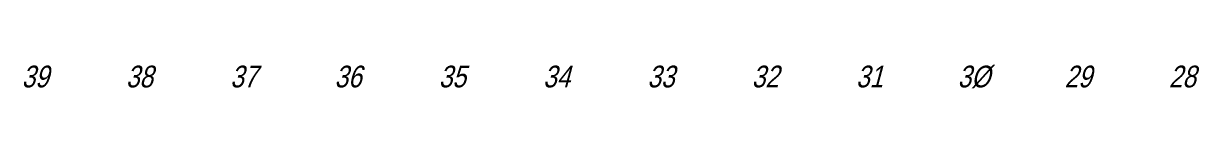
# Model space of a CAD drawing. Header units: millimetres. Extents: x 18890 to 172266, y 46960 to 136684.
# Drawn here: x 23797 to 91448, y 91211 to 92558 of the extents above; entities that cross this region are included whole.
import ezdxf
from ezdxf.enums import TextEntityAlignment as Align

# ---------------------------------------------------------------- set-up
doc = ezdxf.new("R2010")
doc.units = ezdxf.units.MM
doc.linetypes.add('ACAD_ISO10W100', pattern=[18, 12, -3, 0, -3])
doc.layers.add('A07_Achslinien', color=253, linetype='ACAD_ISO10W100')
doc.styles.get("Standard").update_dxf_attribs({"font": 'arial.ttf'})

msp = doc.modelspace()

# ---------------------------------------------------------------- texts
at = {"layer": 'A07_Achslinien', "color": 7, "linetype": 'Continuous', "oblique": 15, "width": 0.8}
for s, p in [('39', (24463, 91259)), ('38', (30462, 91258)), ('37', (36463, 91258)), ('36', (42463, 91258)), ('35', (48462, 91258)), ('34', (54462, 91258)), ('33', (60463, 91258)), ('32', (66463, 91258)), ('31', (72464, 91258)), ('3%%c', (78462, 91258)), ('29', (84464, 91258)), ('28', (90462, 91258))]:
    msp.add_text(s, height=1250, dxfattribs=at).set_placement(p, align=Align.CENTER)

doc.saveas('drawing.dxf')
